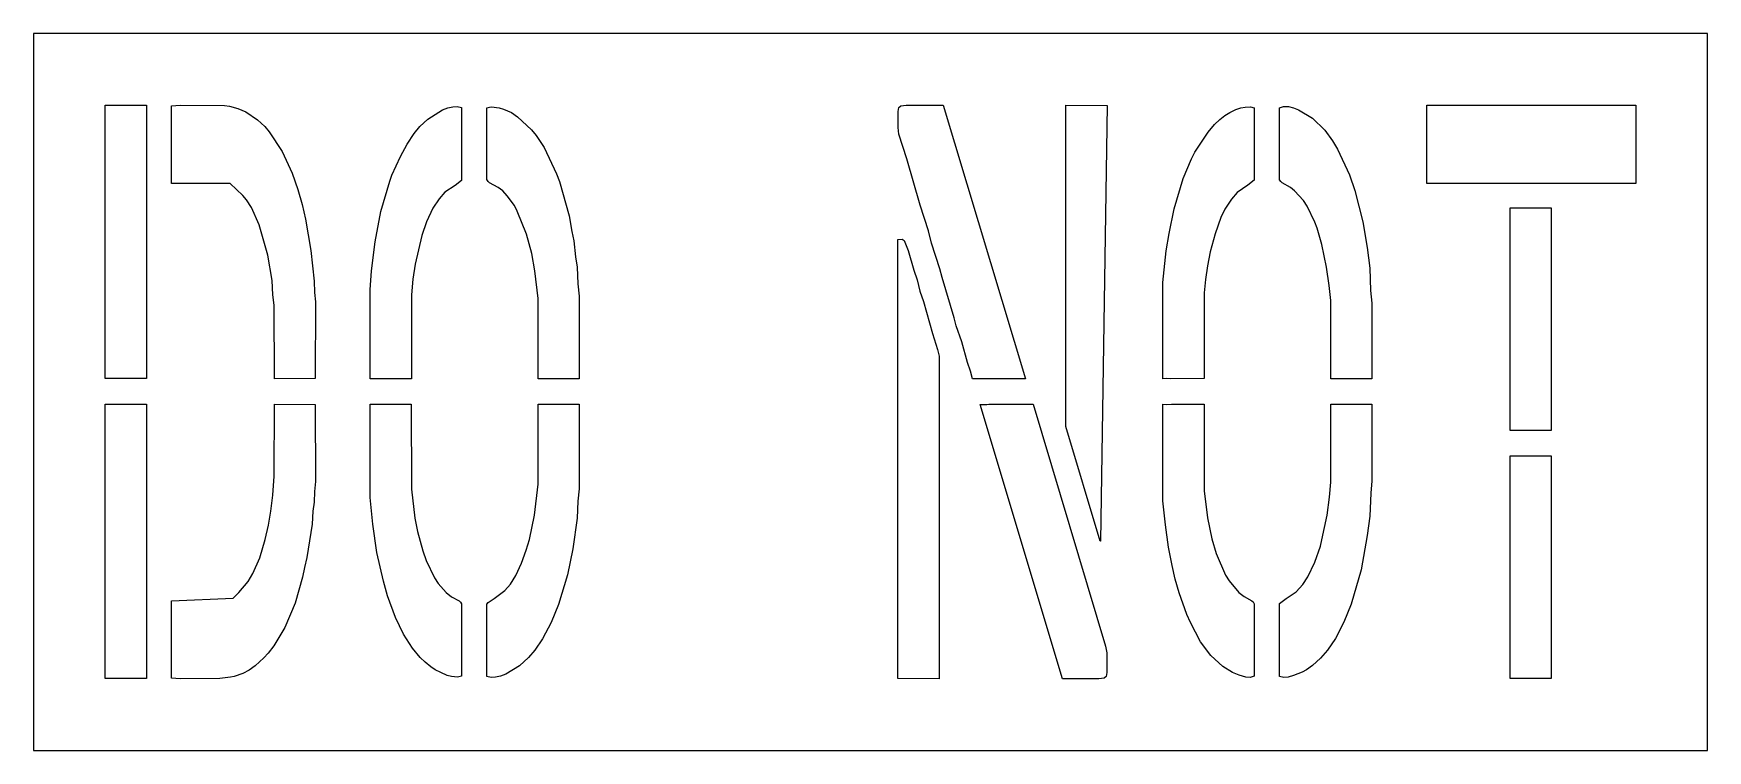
# Model space of a CAD drawing. Header units: inches. Extents: x 0 to 70, y 0 to 30.
import ezdxf

# ---------------------------------------------------------------- set-up
doc = ezdxf.new("R2010")
doc.units = ezdxf.units.IN
doc.header["$MEASUREMENT"] = 0
doc.layers.add('CUT', color=1, linetype='Continuous')

msp = doc.modelspace()

# ---------------------------------------------------------------- linework, layer by layer
at = {"layer": 'CUT'}
for points in [[(0, 0), (70, 0), (70, 30), (0, 30)], [(3, 26.995), (4.72, 26.997), (4.72, 15.561), (3, 15.562)], [(8.909, 23.041), (8.754, 23.224), (8.229, 23.729), (5.771, 23.729), (5.771, 26.97), (6.136, 26.999), (7.987, 26.992), (8.199, 26.957), (8.545, 26.86), (8.873, 26.717), (9.374, 26.388), (9.668, 26.105), (9.858, 25.889), (10.399, 25.066), (10.822, 24.149), (11.058, 23.468), (11.23, 22.851), (11.376, 22.229), (11.604, 20.922), (11.732, 19.638), (11.746, 19.162), (11.786, 18.77), (11.785, 15.56), (10.074, 15.554), (10.066, 18.63), (10.014, 19.07), (9.978, 19.668), (9.806, 20.723), (9.44, 21.994), (9.11, 22.715)], [(17.534, 26.935), (17.717, 26.943), (17.902, 26.899), (17.902, 23.849), (17.627, 23.645), (17.202, 23.358), (16.966, 23.087), (16.701, 22.687), (16.439, 22.12), (16.243, 21.552), (15.963, 20.353), (15.862, 19.718), (15.803, 19.065), (15.8, 15.557), (14.082, 15.553), (14.082, 19.272), (14.137, 20.067), (14.293, 21.279), (14.529, 22.551), (14.898, 23.82), (14.99, 24.068), (15.341, 24.852), (15.619, 25.375), (15.913, 25.813), (16.159, 26.108), (16.494, 26.416), (17.104, 26.798), (17.327, 26.885)], [(20.243, 26.519), (20.82, 25.975), (21.018, 25.735), (21.349, 25.234), (21.868, 24.123), (21.991, 23.811), (22.396, 22.376), (22.507, 21.712), (22.592, 21.323), (22.662, 20.655), (22.732, 20.217), (22.766, 19.522), (22.82, 19.011), (22.821, 15.553), (21.103, 15.557), (21.097, 18.914), (20.964, 20.076), (20.832, 20.797), (20.615, 21.602), (20.229, 22.561), (20.112, 22.796), (19.814, 23.203), (19.624, 23.418), (19.435, 23.562), (19.063, 23.754), (19.007, 23.812), (18.953, 23.886), (18.953, 26.89), (19.07, 26.92), (19.15, 26.929), (19.477, 26.895), (19.658, 26.838), (19.985, 26.688)], [(39.175, 15.878), (39.055, 16.236), (38.813, 17.104), (38.589, 17.764), (38.5, 18.109), (37.995, 19.787), (37.901, 20.156), (37.549, 21.23), (37.425, 21.739), (37.073, 22.814), (36.522, 24.753), (36.19, 25.782), (36.15, 26.065), (36.151, 26.736), (36.188, 26.9), (36.271, 26.971), (36.491, 26.999), (38.04, 26.995), (41.476, 15.555), (39.269, 15.555)], [(44.607, 8.757), (43.168, 13.552), (43.168, 26.995), (44.891, 26.992), (44.621, 8.759)], [(50.668, 26.918), (50.895, 26.927), (51.049, 26.888), (51.049, 23.861), (50.773, 23.654), (50.329, 23.34), (50.092, 23.07), (49.821, 22.644), (49.654, 22.299), (49.415, 21.623), (49.203, 20.864), (49.094, 20.284), (49.006, 19.704), (48.95, 19.149), (48.946, 15.558), (47.559, 15.553), (47.366, 15.561), (47.228, 15.555), (47.228, 19.576), (47.369, 20.908), (47.488, 21.638), (47.694, 22.664), (48.076, 23.935), (48.421, 24.754), (48.559, 25.033), (49.115, 25.877), (49.381, 26.186), (49.606, 26.402), (49.815, 26.563), (50.019, 26.689), (50.279, 26.812), (50.481, 26.885)], [(53.676, 21.86), (53.579, 22.105), (53.258, 22.777), (53.099, 23.014), (52.726, 23.421), (52.56, 23.554), (52.213, 23.745), (52.156, 23.805), (52.1, 23.879), (52.1, 26.89), (52.27, 26.942), (52.475, 26.941), (52.683, 26.894), (52.903, 26.801), (53.479, 26.456), (53.993, 25.953), (54.322, 25.51), (54.534, 25.162), (55.025, 24.09), (55.255, 23.432), (55.587, 22.119), (55.774, 21.047), (55.876, 20.181), (55.914, 19.245), (55.967, 18.711), (55.969, 15.554), (54.25, 15.556), (54.246, 18.829), (54.186, 19.454), (54.074, 20.226), (53.879, 21.173)], [(66.999, 23.729), (58.261, 23.729), (58.261, 27), (67, 27)], [(61.748, 13.393), (61.748, 22.709), (63.467, 22.71), (63.467, 13.392)], [(37.867, 3.005), (36.147, 3.011), (36.147, 21.381), (36.324, 21.393), (36.407, 21.336), (36.572, 20.916), (36.806, 20.096), (36.948, 19.689), (37.061, 19.223), (37.21, 18.793), (37.592, 17.448), (37.807, 16.785), (37.867, 16.505)], [(3, 14.488), (4.72, 14.492), (4.72, 3.009), (3, 3.009)], [(9.012, 3.358), (8.758, 3.224), (8.395, 3.099), (8.233, 3.063), (7.793, 3.01), (6.138, 3), (5.771, 3.028), (5.771, 6.27), (8.356, 6.38), (8.581, 6.614), (8.971, 7.07), (9.167, 7.4), (9.463, 8.058), (9.69, 8.833), (9.829, 9.433), (9.929, 10.011), (10.011, 10.689), (10.068, 11.484), (10.074, 14.494), (11.778, 14.484), (11.787, 11.257), (11.746, 10.84), (11.734, 10.388), (11.685, 10.019), (11.65, 9.469), (11.437, 8.07), (11.328, 7.652), (11.251, 7.253), (10.937, 6.161), (10.504, 5.143), (10.05, 4.378), (9.817, 4.072), (9.639, 3.878), (9.266, 3.538)], [(17.293, 3.143), (17.029, 3.258), (16.794, 3.377), (16.615, 3.497), (16.372, 3.693), (16.169, 3.897), (15.845, 4.284), (15.471, 4.872), (15.133, 5.563), (14.804, 6.467), (14.63, 7.083), (14.358, 8.281), (14.188, 9.467), (14.081, 10.581), (14.081, 14.49), (14.22, 14.486), (14.453, 14.494), (15.799, 14.492), (15.804, 10.931), (15.953, 9.726), (16.064, 9.161), (16.274, 8.353), (16.424, 7.947), (16.765, 7.231), (16.924, 6.993), (17.252, 6.61), (17.479, 6.437), (17.801, 6.267), (17.854, 6.213), (17.902, 6.141), (17.902, 3.112), (17.729, 3.073), (17.476, 3.094)], [(19.264, 6.365), (19.708, 6.694), (19.945, 6.964), (20.174, 7.329), (20.409, 7.844), (20.601, 8.381), (20.735, 8.834), (20.953, 9.847), (21.1, 11.143), (21.103, 14.489), (22.821, 14.495), (22.82, 10.944), (22.767, 10.433), (22.73, 9.715), (22.547, 8.436), (22.324, 7.353), (21.95, 6.104), (21.645, 5.359), (21.289, 4.677), (20.965, 4.2), (20.698, 3.892), (20.329, 3.55), (19.755, 3.202), (19.532, 3.116), (19.324, 3.065), (19.141, 3.057), (18.953, 3.099), (18.953, 6.124), (19.012, 6.198)], [(39.588, 14.482), (39.869, 14.484), (39.953, 14.493), (41.797, 14.492), (44.828, 4.363), (44.885, 4.085), (44.884, 3.27), (44.85, 3.104), (44.768, 3.03), (44.55, 3), (43.03, 3.005)], [(49.236, 3.976), (48.805, 4.554), (48.377, 5.361), (48.23, 5.69), (47.907, 6.596), (47.746, 7.166), (47.609, 7.743), (47.46, 8.509), (47.333, 9.448), (47.228, 10.443), (47.228, 14.49), (47.366, 14.484), (47.582, 14.494), (48.946, 14.492), (48.949, 10.866), (49.089, 9.738), (49.273, 8.853), (49.459, 8.239), (49.842, 7.333), (50.003, 7.095), (50.398, 6.613), (50.624, 6.439), (50.946, 6.268), (51, 6.215), (51.049, 6.144), (51.049, 3.108), (50.877, 3.06), (50.697, 3.07), (50.421, 3.147), (50.131, 3.26), (49.728, 3.518)], [(52.1, 6.156), (52.379, 6.358), (52.804, 6.645), (53.08, 6.945), (53.285, 7.269), (53.578, 7.874), (53.811, 8.557), (53.879, 8.812), (54.092, 9.85), (54.191, 10.595), (54.246, 11.222), (54.25, 14.489), (55.968, 14.495), (55.967, 11.278), (55.915, 10.767), (55.875, 9.808), (55.773, 8.991), (55.513, 7.556), (55.1, 6.124), (54.799, 5.374), (54.444, 4.692), (54.103, 4.199), (53.822, 3.87), (53.486, 3.562), (53.232, 3.382), (53.045, 3.277), (52.687, 3.139), (52.458, 3.072), (52.277, 3.059), (52.1, 3.104)], [(61.748, 3.011), (61.748, 12.327), (63.467, 12.327), (63.467, 3.007)]]:
    msp.add_lwpolyline(points, close=True, dxfattribs=at)

doc.saveas('drawing.dxf')
